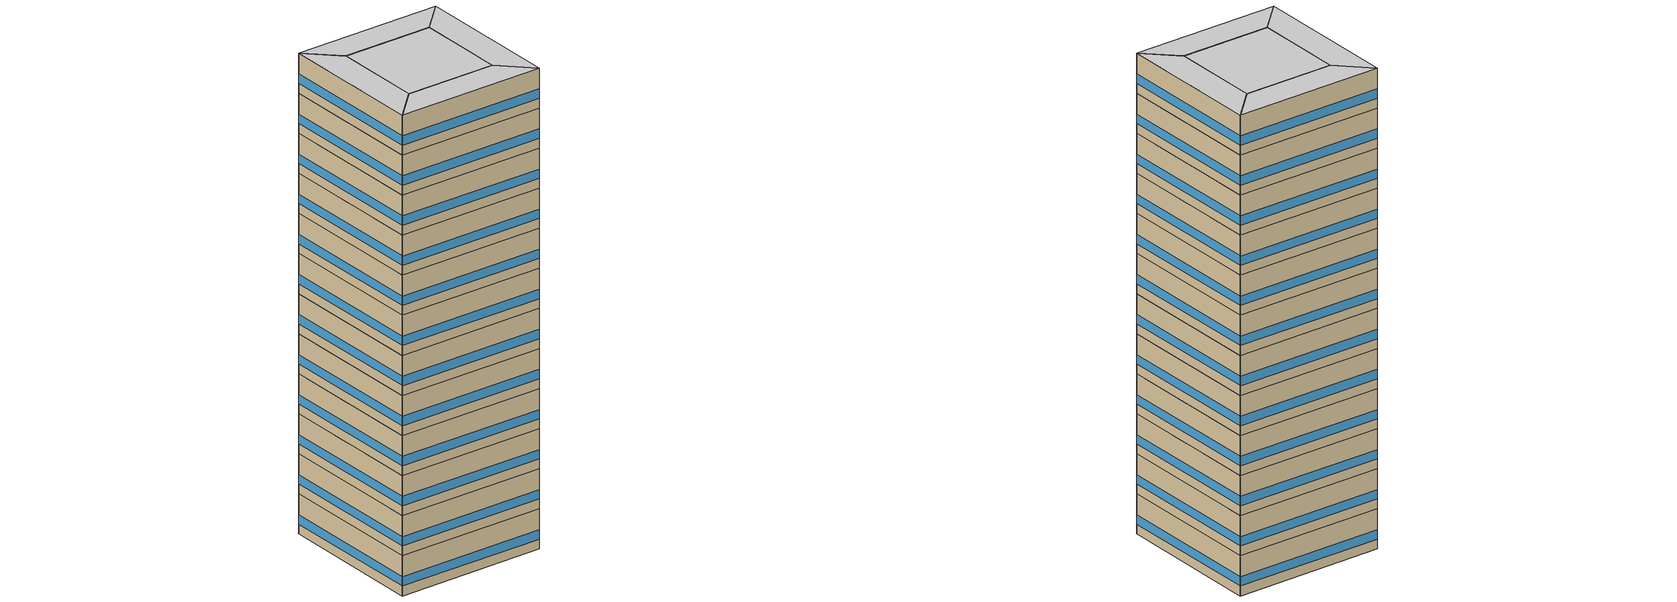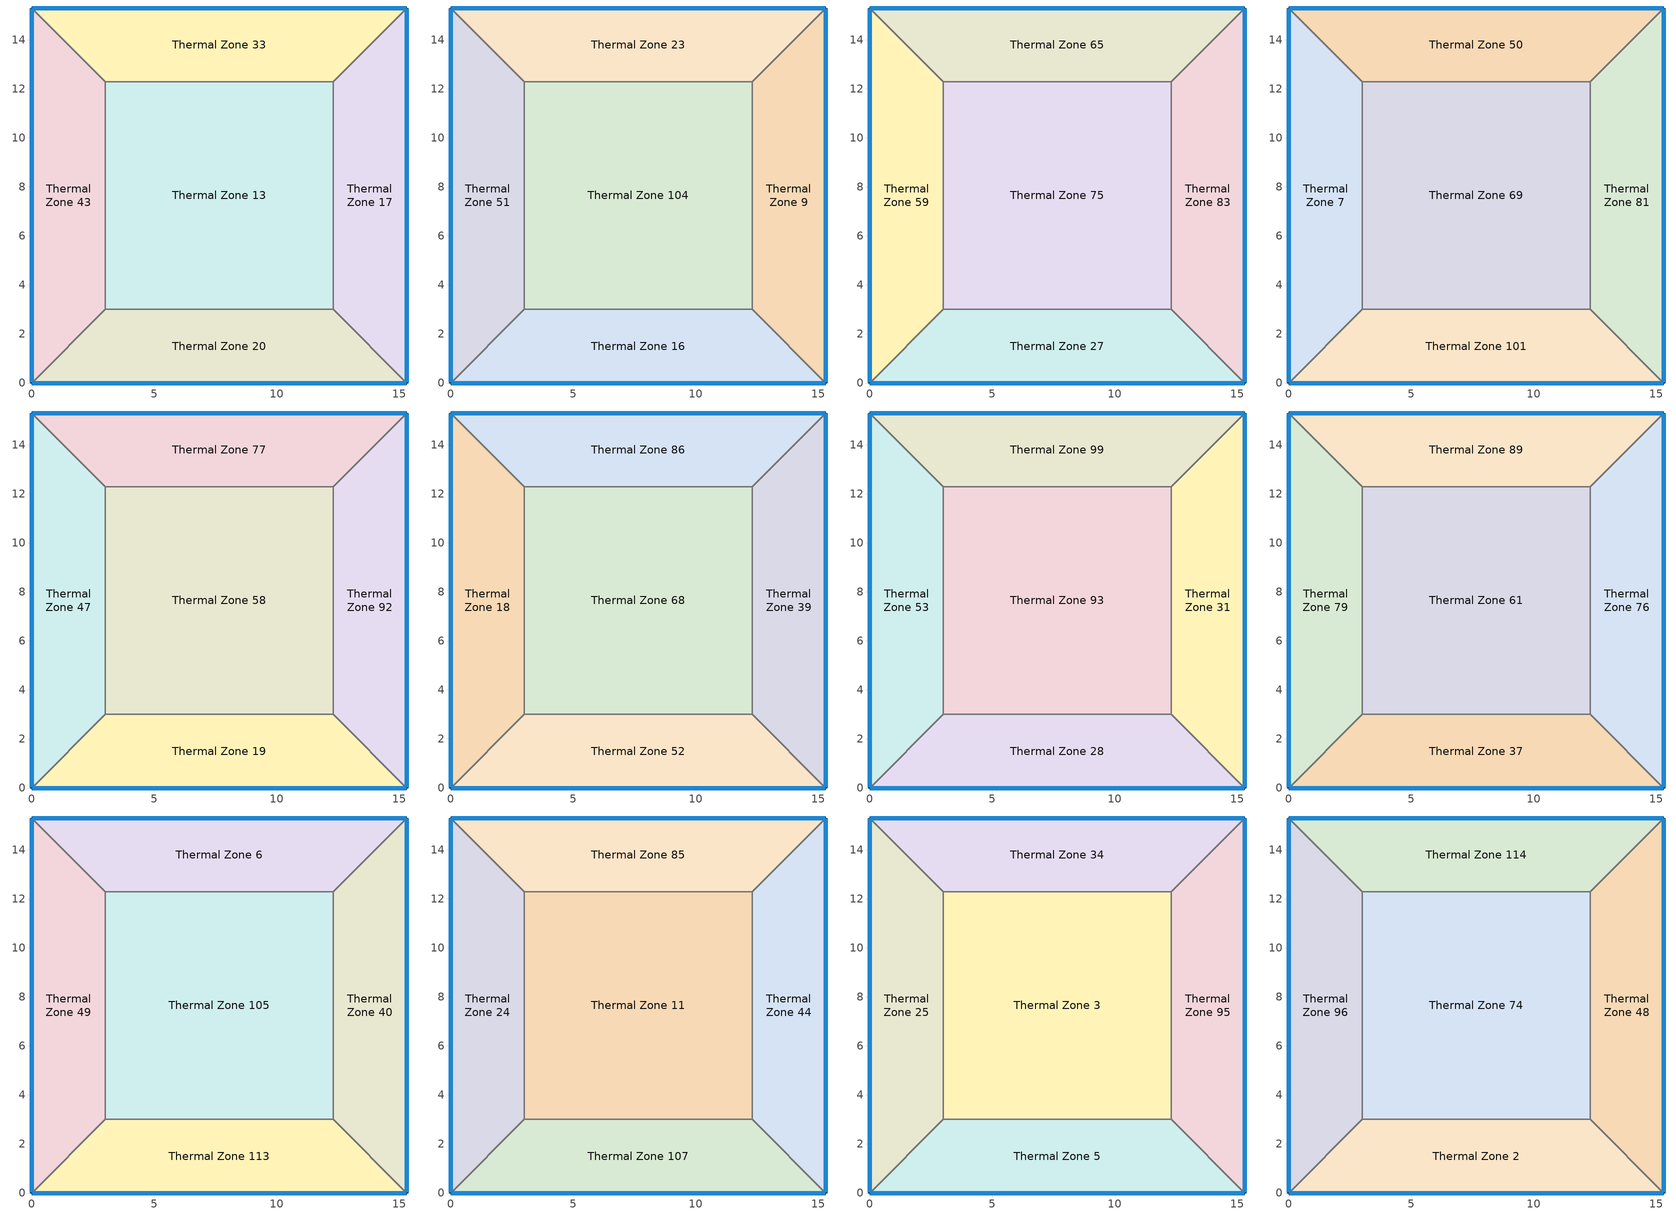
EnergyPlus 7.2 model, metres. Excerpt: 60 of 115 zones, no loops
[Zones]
Thermal Zone 43
 floor ground (000_ExtSlabCarpet_4in_ClimateZone 1-8): 0,0 0,15.3 3,12.3 3,3 z0
 wall outside (ASHRAE_189.1-2009_ExtWall_SteelFrame_ClimateZone 4-8): 0,15.3 0,0 z0:4
 wall to Thermal Zone 33 (000_Interior Wall): 3,12.3 0,15.3 z0:4
 wall to Thermal Zone 20 (000_Interior Wall): 0,0 3,3 z0:4
 wall to Thermal Zone 13 (000_Interior Wall): 3,3 3,12.3 z0:4
 window (ASHRAE_189.1-2009_ExtWindow_ClimateZone 4-5): 0,15.27 0,0.03 z1:1.92
Thermal Zone 17
 floor ground (000_ExtSlabCarpet_4in_ClimateZone 1-8): 15.3,15.3 15.3,0 12.3,3 12.3,12.3 z0
 wall outside (ASHRAE_189.1-2009_ExtWall_SteelFrame_ClimateZone 4-8): 15.3,0 15.3,15.3 z0:4
 wall to Thermal Zone 33 (000_Interior Wall): 15.3,15.3 12.3,12.3 z0:4
 wall to Thermal Zone 20 (000_Interior Wall): 12.3,3 15.3,0 z0:4
 wall to Thermal Zone 13 (000_Interior Wall): 12.3,12.3 12.3,3 z0:4
 window (ASHRAE_189.1-2009_ExtWindow_ClimateZone 4-5): 15.3,0.03 15.3,15.27 z1:1.92
Thermal Zone 33
 floor ground (000_ExtSlabCarpet_4in_ClimateZone 1-8): 0,15.3 15.3,15.3 12.3,12.3 3,12.3 z0
 wall outside (ASHRAE_189.1-2009_ExtWall_SteelFrame_ClimateZone 4-8): 15.3,15.3 0,15.3 z0:4
 wall to Thermal Zone 13 (000_Interior Wall): 3,12.3 12.3,12.3 z0:4
 window (ASHRAE_189.1-2009_ExtWindow_ClimateZone 4-5): 15.27,15.3 0.03,15.3 z1:1.92
Thermal Zone 13
 floor ground (000_ExtSlabCarpet_4in_ClimateZone 1-8): 3,3 3,12.3 12.3,12.3 12.3,3 z0
 wall to Thermal Zone 20 (000_Interior Wall): 3,3 12.3,3 z0:4
Thermal Zone 20
 floor ground (000_ExtSlabCarpet_4in_ClimateZone 1-8): 15.3,0 0,0 3,3 12.3,3 z0
 wall outside (ASHRAE_189.1-2009_ExtWall_SteelFrame_ClimateZone 4-8): 0,0 15.3,0 z0:4
 window (ASHRAE_189.1-2009_ExtWindow_ClimateZone 4-5): 0.03,0 15.27,0 z1:1.92
Thermal Zone 9
 floor to Thermal Zone 17 (000_Interior Floor): 15.3,15.3 15.3,0 12.3,3 12.3,12.3 z4
 wall outside (ASHRAE_189.1-2009_ExtWall_SteelFrame_ClimateZone 4-8): 15.3,0 15.3,15.3 z4:8
 wall to Thermal Zone 23 (000_Interior Wall): 15.3,15.3 12.3,12.3 z4:8
 wall to Thermal Zone 104 (000_Interior Wall): 12.3,12.3 12.3,3 z4:8
 wall to Thermal Zone 16 (000_Interior Wall): 12.3,3 15.3,0 z4:8
 window (ASHRAE_189.1-2009_ExtWindow_ClimateZone 4-5): 15.3,0.03 15.3,15.27 z5:5.92
Thermal Zone 51
 floor to Thermal Zone 43 (000_Interior Floor): 0,0 0,15.3 3,12.3 3,3 z4
 wall outside (ASHRAE_189.1-2009_ExtWall_SteelFrame_ClimateZone 4-8): 0,15.3 0,0 z4:8
 wall to Thermal Zone 16 (000_Interior Wall): 0,0 3,3 z4:8
 wall to Thermal Zone 104 (000_Interior Wall): 3,3 3,12.3 z4:8
 wall to Thermal Zone 23 (000_Interior Wall): 3,12.3 0,15.3 z4:8
 window (ASHRAE_189.1-2009_ExtWindow_ClimateZone 4-5): 0,15.27 0,0.03 z5:5.92
Thermal Zone 23
 floor to Thermal Zone 33 (000_Interior Floor): 0,15.3 15.3,15.3 12.3,12.3 3,12.3 z4
 wall outside (ASHRAE_189.1-2009_ExtWall_SteelFrame_ClimateZone 4-8): 15.3,15.3 0,15.3 z4:8
 wall to Thermal Zone 104 (000_Interior Wall): 3,12.3 12.3,12.3 z4:8
 window (ASHRAE_189.1-2009_ExtWindow_ClimateZone 4-5): 15.27,15.3 0.03,15.3 z5:5.92
Thermal Zone 104
 floor to Thermal Zone 13 (000_Interior Floor): 3,3 3,12.3 12.3,12.3 12.3,3 z4
 wall to Thermal Zone 16 (000_Interior Wall): 3,3 12.3,3 z4:8
Thermal Zone 16
 floor to Thermal Zone 20 (000_Interior Floor): 15.3,0 0,0 3,3 12.3,3 z4
 wall outside (ASHRAE_189.1-2009_ExtWall_SteelFrame_ClimateZone 4-8): 0,0 15.3,0 z4:8
 window (ASHRAE_189.1-2009_ExtWindow_ClimateZone 4-5): 0.03,0 15.27,0 z5:5.92
Thermal Zone 83
 floor to Thermal Zone 9 (000_Interior Floor): 15.3,15.3 15.3,0 12.3,3 12.3,12.3 z8
 wall outside (ASHRAE_189.1-2009_ExtWall_SteelFrame_ClimateZone 4-8): 15.3,0 15.3,15.3 z8:12
 wall to Thermal Zone 27 (000_Interior Wall): 12.3,3 15.3,0 z8:12
 wall to Thermal Zone 65 (000_Interior Wall): 15.3,15.3 12.3,12.3 z8:12
 wall to Thermal Zone 75 (000_Interior Wall): 12.3,12.3 12.3,3 z8:12
 window (ASHRAE_189.1-2009_ExtWindow_ClimateZone 4-5): 15.3,0.03 15.3,15.27 z9:9.92
Thermal Zone 75
 floor to Thermal Zone 104 (000_Interior Floor): 3,3 3,12.3 12.3,12.3 12.3,3 z8
 wall to Thermal Zone 59 (000_Interior Wall): 3,12.3 3,3 z8:12
 wall to Thermal Zone 27 (000_Interior Wall): 3,3 12.3,3 z8:12
 wall to Thermal Zone 65 (000_Interior Wall): 12.3,12.3 3,12.3 z8:12
Thermal Zone 59
 floor to Thermal Zone 51 (000_Interior Floor): 0,0 0,15.3 3,12.3 3,3 z8
 wall outside (ASHRAE_189.1-2009_ExtWall_SteelFrame_ClimateZone 4-8): 0,15.3 0,0 z8:12
 wall to Thermal Zone 65 (000_Interior Wall): 3,12.3 0,15.3 z8:12
 wall to Thermal Zone 27 (000_Interior Wall): 0,0 3,3 z8:12
 window (ASHRAE_189.1-2009_ExtWindow_ClimateZone 4-5): 0,15.27 0,0.03 z9:9.92
Thermal Zone 27
 floor to Thermal Zone 16 (000_Interior Floor): 15.3,0 0,0 3,3 12.3,3 z8
 wall outside (ASHRAE_189.1-2009_ExtWall_SteelFrame_ClimateZone 4-8): 0,0 15.3,0 z8:12
 window (ASHRAE_189.1-2009_ExtWindow_ClimateZone 4-5): 0.03,0 15.27,0 z9:9.92
Thermal Zone 65
 floor to Thermal Zone 23 (000_Interior Floor): 0,15.3 15.3,15.3 12.3,12.3 3,12.3 z8
 wall outside (ASHRAE_189.1-2009_ExtWall_SteelFrame_ClimateZone 4-8): 15.3,15.3 0,15.3 z8:12
 window (ASHRAE_189.1-2009_ExtWindow_ClimateZone 4-5): 15.27,15.3 0.03,15.3 z9:9.92
Thermal Zone 50
 floor to Thermal Zone 65 (000_Interior Floor): 0,15.3 15.3,15.3 12.3,12.3 3,12.3 z12
 wall outside (ASHRAE_189.1-2009_ExtWall_SteelFrame_ClimateZone 4-8): 15.3,15.3 0,15.3 z12:16
 wall to Thermal Zone 81 (000_Interior Wall): 12.3,12.3 15.3,15.3 z12:16
 wall to Thermal Zone 7 (000_Interior Wall): 0,15.3 3,12.3 z12:16
 wall to Thermal Zone 69 (000_Interior Wall): 3,12.3 12.3,12.3 z12:16
 window (ASHRAE_189.1-2009_ExtWindow_ClimateZone 4-5): 15.27,15.3 0.03,15.3 z13:13.92
Thermal Zone 69
 floor to Thermal Zone 75 (000_Interior Floor): 3,3 3,12.3 12.3,12.3 12.3,3 z12
 wall to Thermal Zone 101 (000_Interior Wall): 3,3 12.3,3 z12:16
 wall to Thermal Zone 81 (000_Interior Wall): 12.3,3 12.3,12.3 z12:16
 wall to Thermal Zone 7 (000_Interior Wall): 3,12.3 3,3 z12:16
Thermal Zone 101
 floor to Thermal Zone 27 (000_Interior Floor): 15.3,0 0,0 3,3 12.3,3 z12
 wall outside (ASHRAE_189.1-2009_ExtWall_SteelFrame_ClimateZone 4-8): 0,0 15.3,0 z12:16
 wall to Thermal Zone 7 (000_Interior Wall): 3,3 0,0 z12:16
 wall to Thermal Zone 81 (000_Interior Wall): 15.3,0 12.3,3 z12:16
 window (ASHRAE_189.1-2009_ExtWindow_ClimateZone 4-5): 0.03,0 15.27,0 z13:13.92
Thermal Zone 81
 floor to Thermal Zone 83 (000_Interior Floor): 15.3,15.3 15.3,0 12.3,3 12.3,12.3 z12
 wall outside (ASHRAE_189.1-2009_ExtWall_SteelFrame_ClimateZone 4-8): 15.3,0 15.3,15.3 z12:16
 window (ASHRAE_189.1-2009_ExtWindow_ClimateZone 4-5): 15.3,0.03 15.3,15.27 z13:13.92
Thermal Zone 7
 floor to Thermal Zone 59 (000_Interior Floor): 0,0 0,15.3 3,12.3 3,3 z12
 wall outside (ASHRAE_189.1-2009_ExtWall_SteelFrame_ClimateZone 4-8): 0,15.3 0,0 z12:16
 window (ASHRAE_189.1-2009_ExtWindow_ClimateZone 4-5): 0,15.27 0,0.03 z13:13.92
Thermal Zone 77
 floor to Thermal Zone 50 (000_Interior Floor): 0,15.3 15.3,15.3 12.3,12.3 3,12.3 z16
 wall outside (ASHRAE_189.1-2009_ExtWall_SteelFrame_ClimateZone 4-8): 15.3,15.3 0,15.3 z16:20
 wall to Thermal Zone 92 (000_Interior Wall): 12.3,12.3 15.3,15.3 z16:20
 wall to Thermal Zone 47 (000_Interior Wall): 0,15.3 3,12.3 z16:20
 wall to Thermal Zone 58 (000_Interior Wall): 3,12.3 12.3,12.3 z16:20
 window (ASHRAE_189.1-2009_ExtWindow_ClimateZone 4-5): 15.27,15.3 0.03,15.3 z17:17.92
Thermal Zone 92
 floor to Thermal Zone 81 (000_Interior Floor): 15.3,15.3 15.3,0 12.3,3 12.3,12.3 z16
 wall outside (ASHRAE_189.1-2009_ExtWall_SteelFrame_ClimateZone 4-8): 15.3,0 15.3,15.3 z16:20
 wall to Thermal Zone 19 (000_Interior Wall): 12.3,3 15.3,0 z16:20
 wall to Thermal Zone 58 (000_Interior Wall): 12.3,12.3 12.3,3 z16:20
 window (ASHRAE_189.1-2009_ExtWindow_ClimateZone 4-5): 15.3,0.03 15.3,15.27 z17:17.92
Thermal Zone 19
 floor to Thermal Zone 101 (000_Interior Floor): 15.3,0 0,0 3,3 12.3,3 z16
 wall outside (ASHRAE_189.1-2009_ExtWall_SteelFrame_ClimateZone 4-8): 0,0 15.3,0 z16:20
 wall to Thermal Zone 58 (000_Interior Wall): 12.3,3 3,3 z16:20
 wall to Thermal Zone 47 (000_Interior Wall): 3,3 0,0 z16:20
 window (ASHRAE_189.1-2009_ExtWindow_ClimateZone 4-5): 0.03,0 15.27,0 z17:17.92
Thermal Zone 47
 floor to Thermal Zone 7 (000_Interior Floor): 0,0 0,15.3 3,12.3 3,3 z16
 wall outside (ASHRAE_189.1-2009_ExtWall_SteelFrame_ClimateZone 4-8): 0,15.3 0,0 z16:20
 wall to Thermal Zone 58 (000_Interior Wall): 3,3 3,12.3 z16:20
 window (ASHRAE_189.1-2009_ExtWindow_ClimateZone 4-5): 0,15.27 0,0.03 z17:17.92
Thermal Zone 58
 floor to Thermal Zone 69 (000_Interior Floor): 3,3 3,12.3 12.3,12.3 12.3,3 z16
Thermal Zone 18
 floor to Thermal Zone 47 (000_Interior Floor): 0,0 0,15.3 3,12.3 3,3 z20
 wall outside (ASHRAE_189.1-2009_ExtWall_SteelFrame_ClimateZone 4-8): 0,15.3 0,0 z20:24
 wall to Thermal Zone 52 (000_Interior Wall): 0,0 3,3 z20:24
 wall to Thermal Zone 68 (000_Interior Wall): 3,3 3,12.3 z20:24
 wall to Thermal Zone 86 (000_Interior Wall): 3,12.3 0,15.3 z20:24
 window (ASHRAE_189.1-2009_ExtWindow_ClimateZone 4-5): 0,15.27 0,0.03 z21:21.92
Thermal Zone 39
 floor to Thermal Zone 92 (000_Interior Floor): 15.3,15.3 15.3,0 12.3,3 12.3,12.3 z20
 wall outside (ASHRAE_189.1-2009_ExtWall_SteelFrame_ClimateZone 4-8): 15.3,0 15.3,15.3 z20:24
 wall to Thermal Zone 68 (000_Interior Wall): 12.3,12.3 12.3,3 z20:24
 wall to Thermal Zone 52 (000_Interior Wall): 12.3,3 15.3,0 z20:24
 wall to Thermal Zone 86 (000_Interior Wall): 15.3,15.3 12.3,12.3 z20:24
 window (ASHRAE_189.1-2009_ExtWindow_ClimateZone 4-5): 15.3,0.03 15.3,15.27 z21:21.92
Thermal Zone 52
 floor to Thermal Zone 19 (000_Interior Floor): 15.3,0 0,0 3,3 12.3,3 z20
 wall outside (ASHRAE_189.1-2009_ExtWall_SteelFrame_ClimateZone 4-8): 0,0 15.3,0 z20:24
 wall to Thermal Zone 68 (000_Interior Wall): 12.3,3 3,3 z20:24
 window (ASHRAE_189.1-2009_ExtWindow_ClimateZone 4-5): 0.03,0 15.27,0 z21:21.92
Thermal Zone 68
 floor to Thermal Zone 58 (000_Interior Floor): 3,3 3,12.3 12.3,12.3 12.3,3 z20
 wall to Thermal Zone 86 (000_Interior Wall): 12.3,12.3 3,12.3 z20:24
Thermal Zone 86
 floor to Thermal Zone 77 (000_Interior Floor): 0,15.3 15.3,15.3 12.3,12.3 3,12.3 z20
 wall outside (ASHRAE_189.1-2009_ExtWall_SteelFrame_ClimateZone 4-8): 15.3,15.3 0,15.3 z20:24
 window (ASHRAE_189.1-2009_ExtWindow_ClimateZone 4-5): 15.27,15.3 0.03,15.3 z21:21.92
Thermal Zone 93
 floor to Thermal Zone 68 (000_Interior Floor): 3,3 3,12.3 12.3,12.3 12.3,3 z24
 wall to Thermal Zone 53 (000_Interior Wall): 3,12.3 3,3 z24:28
 wall to Thermal Zone 28 (000_Interior Wall): 3,3 12.3,3 z24:28
 wall to Thermal Zone 99 (000_Interior Wall): 12.3,12.3 3,12.3 z24:28
 wall to Thermal Zone 31 (000_Interior Wall): 12.3,3 12.3,12.3 z24:28
Thermal Zone 28
 floor to Thermal Zone 52 (000_Interior Floor): 15.3,0 0,0 3,3 12.3,3 z24
 wall outside (ASHRAE_189.1-2009_ExtWall_SteelFrame_ClimateZone 4-8): 0,0 15.3,0 z24:28
 wall to Thermal Zone 31 (000_Interior Wall): 15.3,0 12.3,3 z24:28
 wall to Thermal Zone 53 (000_Interior Wall): 3,3 0,0 z24:28
 window (ASHRAE_189.1-2009_ExtWindow_ClimateZone 4-5): 0.03,0 15.27,0 z25:25.92
Thermal Zone 31
 floor to Thermal Zone 39 (000_Interior Floor): 15.3,15.3 15.3,0 12.3,3 12.3,12.3 z24
 wall outside (ASHRAE_189.1-2009_ExtWall_SteelFrame_ClimateZone 4-8): 15.3,0 15.3,15.3 z24:28
 wall to Thermal Zone 99 (000_Interior Wall): 15.3,15.3 12.3,12.3 z24:28
 window (ASHRAE_189.1-2009_ExtWindow_ClimateZone 4-5): 15.3,0.03 15.3,15.27 z25:25.92
Thermal Zone 53
 floor to Thermal Zone 18 (000_Interior Floor): 0,0 0,15.3 3,12.3 3,3 z24
 wall outside (ASHRAE_189.1-2009_ExtWall_SteelFrame_ClimateZone 4-8): 0,15.3 0,0 z24:28
 wall to Thermal Zone 99 (000_Interior Wall): 3,12.3 0,15.3 z24:28
 window (ASHRAE_189.1-2009_ExtWindow_ClimateZone 4-5): 0,15.27 0,0.03 z25:25.92
Thermal Zone 99
 floor to Thermal Zone 86 (000_Interior Floor): 0,15.3 15.3,15.3 12.3,12.3 3,12.3 z24
 wall outside (ASHRAE_189.1-2009_ExtWall_SteelFrame_ClimateZone 4-8): 15.3,15.3 0,15.3 z24:28
 window (ASHRAE_189.1-2009_ExtWindow_ClimateZone 4-5): 15.27,15.3 0.03,15.3 z25:25.92
Thermal Zone 37
 floor to Thermal Zone 28 (000_Interior Floor): 15.3,0 0,0 3,3 12.3,3 z28
 wall outside (ASHRAE_189.1-2009_ExtWall_SteelFrame_ClimateZone 4-8): 0,0 15.3,0 z28:32
 wall to Thermal Zone 61 (000_Interior Wall): 12.3,3 3,3 z28:32
 wall to Thermal Zone 79 (000_Interior Wall): 3,3 0,0 z28:32
 wall to Thermal Zone 76 (000_Interior Wall): 15.3,0 12.3,3 z28:32
 window (ASHRAE_189.1-2009_ExtWindow_ClimateZone 4-5): 0.03,0 15.27,0 z29:29.92
Thermal Zone 61
 floor to Thermal Zone 93 (000_Interior Floor): 3,3 3,12.3 12.3,12.3 12.3,3 z28
 wall to Thermal Zone 76 (000_Interior Wall): 12.3,3 12.3,12.3 z28:32
 wall to Thermal Zone 79 (000_Interior Wall): 3,12.3 3,3 z28:32
 wall to Thermal Zone 89 (000_Interior Wall): 12.3,12.3 3,12.3 z28:32
Thermal Zone 89
 floor to Thermal Zone 99 (000_Interior Floor): 0,15.3 15.3,15.3 12.3,12.3 3,12.3 z28
 wall outside (ASHRAE_189.1-2009_ExtWall_SteelFrame_ClimateZone 4-8): 15.3,15.3 0,15.3 z28:32
 wall to Thermal Zone 76 (000_Interior Wall): 12.3,12.3 15.3,15.3 z28:32
 wall to Thermal Zone 79 (000_Interior Wall): 0,15.3 3,12.3 z28:32
 window (ASHRAE_189.1-2009_ExtWindow_ClimateZone 4-5): 15.27,15.3 0.03,15.3 z29:29.92
Thermal Zone 79
 floor to Thermal Zone 53 (000_Interior Floor): 0,0 0,15.3 3,12.3 3,3 z28
 wall outside (ASHRAE_189.1-2009_ExtWall_SteelFrame_ClimateZone 4-8): 0,15.3 0,0 z28:32
 window (ASHRAE_189.1-2009_ExtWindow_ClimateZone 4-5): 0,15.27 0,0.03 z29:29.92
Thermal Zone 76
 floor to Thermal Zone 31 (000_Interior Floor): 15.3,15.3 15.3,0 12.3,3 12.3,12.3 z28
 wall outside (ASHRAE_189.1-2009_ExtWall_SteelFrame_ClimateZone 4-8): 15.3,0 15.3,15.3 z28:32
 window (ASHRAE_189.1-2009_ExtWindow_ClimateZone 4-5): 15.3,0.03 15.3,15.27 z29:29.92
Thermal Zone 49
 floor to Thermal Zone 79 (000_Interior Floor): 0,0 0,15.3 3,12.3 3,3 z32
 wall outside (ASHRAE_189.1-2009_ExtWall_SteelFrame_ClimateZone 4-8): 0,15.3 0,0 z32:36
 wall to Thermal Zone 105 (000_Interior Wall): 3,3 3,12.3 z32:36
 wall to Thermal Zone 6 (000_Interior Wall): 3,12.3 0,15.3 z32:36
 wall to Thermal Zone 113 (000_Interior Wall): 0,0 3,3 z32:36
 window (ASHRAE_189.1-2009_ExtWindow_ClimateZone 4-5): 0,15.27 0,0.03 z33:33.92
Thermal Zone 6
 floor to Thermal Zone 89 (000_Interior Floor): 0,15.3 15.3,15.3 12.3,12.3 3,12.3 z32
 wall outside (ASHRAE_189.1-2009_ExtWall_SteelFrame_ClimateZone 4-8): 15.3,15.3 0,15.3 z32:36
 wall to Thermal Zone 105 (000_Interior Wall): 3,12.3 12.3,12.3 z32:36
 wall to Thermal Zone 40 (000_Interior Wall): 12.3,12.3 15.3,15.3 z32:36
 window (ASHRAE_189.1-2009_ExtWindow_ClimateZone 4-5): 15.27,15.3 0.03,15.3 z33:33.92
Thermal Zone 113
 floor to Thermal Zone 37 (000_Interior Floor): 15.3,0 0,0 3,3 12.3,3 z32
 wall outside (ASHRAE_189.1-2009_ExtWall_SteelFrame_ClimateZone 4-8): 0,0 15.3,0 z32:36
 wall to Thermal Zone 105 (000_Interior Wall): 12.3,3 3,3 z32:36
 wall to Thermal Zone 40 (000_Interior Wall): 15.3,0 12.3,3 z32:36
 window (ASHRAE_189.1-2009_ExtWindow_ClimateZone 4-5): 0.03,0 15.27,0 z33:33.92
Thermal Zone 105
 floor to Thermal Zone 61 (000_Interior Floor): 3,3 3,12.3 12.3,12.3 12.3,3 z32
 wall to Thermal Zone 40 (000_Interior Wall): 12.3,3 12.3,12.3 z32:36
Thermal Zone 40
 floor to Thermal Zone 76 (000_Interior Floor): 15.3,15.3 15.3,0 12.3,3 12.3,12.3 z32
 wall outside (ASHRAE_189.1-2009_ExtWall_SteelFrame_ClimateZone 4-8): 15.3,0 15.3,15.3 z32:36
 window (ASHRAE_189.1-2009_ExtWindow_ClimateZone 4-5): 15.3,0.03 15.3,15.27 z33:33.92
Thermal Zone 11
 floor to Thermal Zone 105 (000_Interior Floor): 3,3 3,12.3 12.3,12.3 12.3,3 z36
 wall to Thermal Zone 44 (000_Interior Wall): 12.3,3 12.3,12.3 z36:40
 wall to Thermal Zone 85 (000_Interior Wall): 12.3,12.3 3,12.3 z36:40
 wall to Thermal Zone 24 (000_Interior Wall): 3,12.3 3,3 z36:40
 wall to Thermal Zone 107 (000_Interior Wall): 3,3 12.3,3 z36:40
Thermal Zone 24
 floor to Thermal Zone 49 (000_Interior Floor): 0,0 0,15.3 3,12.3 3,3 z36
 wall outside (ASHRAE_189.1-2009_ExtWall_SteelFrame_ClimateZone 4-8): 0,15.3 0,0 z36:40
 wall to Thermal Zone 107 (000_Interior Wall): 0,0 3,3 z36:40
 wall to Thermal Zone 85 (000_Interior Wall): 3,12.3 0,15.3 z36:40
 window (ASHRAE_189.1-2009_ExtWindow_ClimateZone 4-5): 0,15.27 0,0.03 z37:37.92
Thermal Zone 85
 floor to Thermal Zone 6 (000_Interior Floor): 0,15.3 15.3,15.3 12.3,12.3 3,12.3 z36
 wall outside (ASHRAE_189.1-2009_ExtWall_SteelFrame_ClimateZone 4-8): 15.3,15.3 0,15.3 z36:40
 wall to Thermal Zone 44 (000_Interior Wall): 12.3,12.3 15.3,15.3 z36:40
 window (ASHRAE_189.1-2009_ExtWindow_ClimateZone 4-5): 15.27,15.3 0.03,15.3 z37:37.92
Thermal Zone 107
 floor to Thermal Zone 113 (000_Interior Floor): 15.3,0 0,0 3,3 12.3,3 z36
 wall outside (ASHRAE_189.1-2009_ExtWall_SteelFrame_ClimateZone 4-8): 0,0 15.3,0 z36:40
 wall to Thermal Zone 44 (000_Interior Wall): 15.3,0 12.3,3 z36:40
 window (ASHRAE_189.1-2009_ExtWindow_ClimateZone 4-5): 0.03,0 15.27,0 z37:37.92
Thermal Zone 44
 floor to Thermal Zone 40 (000_Interior Floor): 15.3,15.3 15.3,0 12.3,3 12.3,12.3 z36
 wall outside (ASHRAE_189.1-2009_ExtWall_SteelFrame_ClimateZone 4-8): 15.3,0 15.3,15.3 z36:40
 window (ASHRAE_189.1-2009_ExtWindow_ClimateZone 4-5): 15.3,0.03 15.3,15.27 z37:37.92
Thermal Zone 95
 floor to Thermal Zone 44 (000_Interior Floor): 15.3,15.3 15.3,0 12.3,3 12.3,12.3 z40
 wall outside (ASHRAE_189.1-2009_ExtWall_SteelFrame_ClimateZone 4-8): 15.3,0 15.3,15.3 z40:44
 wall to Thermal Zone 34 (000_Interior Wall): 15.3,15.3 12.3,12.3 z40:44
 wall to Thermal Zone 3 (000_Interior Wall): 12.3,12.3 12.3,3 z40:44
 wall to Thermal Zone 5 (000_Interior Wall): 12.3,3 15.3,0 z40:44
 window (ASHRAE_189.1-2009_ExtWindow_ClimateZone 4-5): 15.3,0.03 15.3,15.27 z41:41.92
Thermal Zone 34
 floor to Thermal Zone 85 (000_Interior Floor): 0,15.3 15.3,15.3 12.3,12.3 3,12.3 z40
 wall outside (ASHRAE_189.1-2009_ExtWall_SteelFrame_ClimateZone 4-8): 15.3,15.3 0,15.3 z40:44
 wall to Thermal Zone 3 (000_Interior Wall): 3,12.3 12.3,12.3 z40:44
 wall to Thermal Zone 25 (000_Interior Wall): 0,15.3 3,12.3 z40:44
 window (ASHRAE_189.1-2009_ExtWindow_ClimateZone 4-5): 15.27,15.3 0.03,15.3 z41:41.92
Thermal Zone 3
 floor to Thermal Zone 11 (000_Interior Floor): 3,3 3,12.3 12.3,12.3 12.3,3 z40
 wall to Thermal Zone 5 (000_Interior Wall): 3,3 12.3,3 z40:44
 wall to Thermal Zone 25 (000_Interior Wall): 3,12.3 3,3 z40:44
Thermal Zone 5
 floor to Thermal Zone 107 (000_Interior Floor): 15.3,0 0,0 3,3 12.3,3 z40
 wall outside (ASHRAE_189.1-2009_ExtWall_SteelFrame_ClimateZone 4-8): 0,0 15.3,0 z40:44
 wall to Thermal Zone 25 (000_Interior Wall): 3,3 0,0 z40:44
 window (ASHRAE_189.1-2009_ExtWindow_ClimateZone 4-5): 0.03,0 15.27,0 z41:41.92
Thermal Zone 25
 floor to Thermal Zone 24 (000_Interior Floor): 0,0 0,15.3 3,12.3 3,3 z40
 wall outside (ASHRAE_189.1-2009_ExtWall_SteelFrame_ClimateZone 4-8): 0,15.3 0,0 z40:44
 window (ASHRAE_189.1-2009_ExtWindow_ClimateZone 4-5): 0,15.27 0,0.03 z41:41.92
Thermal Zone 48
 floor to Thermal Zone 95 (000_Interior Floor): 15.3,15.3 15.3,0 12.3,3 12.3,12.3 z44
 wall outside (ASHRAE_189.1-2009_ExtWall_SteelFrame_ClimateZone 4-8): 15.3,0 15.3,15.3 z44:48
 wall to Thermal Zone 74 (000_Interior Wall): 12.3,12.3 12.3,3 z44:48
 wall to Thermal Zone 2 (000_Interior Wall): 12.3,3 15.3,0 z44:48
 wall to Thermal Zone 114 (000_Interior Wall): 15.3,15.3 12.3,12.3 z44:48
 window (ASHRAE_189.1-2009_ExtWindow_ClimateZone 4-5): 15.3,0.03 15.3,15.27 z45:45.92
 ceiling to Thermal Zone 10 (000_Interior Ceiling): 12.3,12.3 12.3,3 15.3,0 15.3,15.3 z48
Thermal Zone 96
 floor to Thermal Zone 25 (000_Interior Floor): 0,0 0,15.3 3,12.3 3,3 z44
 wall outside (ASHRAE_189.1-2009_ExtWall_SteelFrame_ClimateZone 4-8): 0,15.3 0,0 z44:48
 wall to Thermal Zone 74 (000_Interior Wall): 3,3 3,12.3 z44:48
 wall to Thermal Zone 2 (000_Interior Wall): 0,0 3,3 z44:48
 wall to Thermal Zone 114 (000_Interior Wall): 3,12.3 0,15.3 z44:48
 window (ASHRAE_189.1-2009_ExtWindow_ClimateZone 4-5): 0,15.27 0,0.03 z45:45.92
 ceiling to Thermal Zone 46 (000_Interior Ceiling): 3,3 3,12.3 0,15.3 0,0 z48
Thermal Zone 2
 floor to Thermal Zone 5 (000_Interior Floor): 15.3,0 0,0 3,3 12.3,3 z44
 wall outside (ASHRAE_189.1-2009_ExtWall_SteelFrame_ClimateZone 4-8): 0,0 15.3,0 z44:48
 wall to Thermal Zone 74 (000_Interior Wall): 12.3,3 3,3 z44:48
 window (ASHRAE_189.1-2009_ExtWindow_ClimateZone 4-5): 0.03,0 15.27,0 z45:45.92
 ceiling to Thermal Zone 66 (000_Interior Ceiling): 12.3,3 3,3 0,0 15.3,0 z48
Thermal Zone 114
 floor to Thermal Zone 34 (000_Interior Floor): 0,15.3 15.3,15.3 12.3,12.3 3,12.3 z44
 wall outside (ASHRAE_189.1-2009_ExtWall_SteelFrame_ClimateZone 4-8): 15.3,15.3 0,15.3 z44:48
 wall to Thermal Zone 74 (000_Interior Wall): 3,12.3 12.3,12.3 z44:48
 window (ASHRAE_189.1-2009_ExtWindow_ClimateZone 4-5): 15.27,15.3 0.03,15.3 z45:45.92
 ceiling to Thermal Zone 29 (000_Interior Ceiling): 3,12.3 12.3,12.3 15.3,15.3 0,15.3 z48
Thermal Zone 74
 floor to Thermal Zone 3 (000_Interior Floor): 3,3 3,12.3 12.3,12.3 12.3,3 z44
 ceiling to Thermal Zone 26 (000_Interior Ceiling): 12.3,3 12.3,12.3 3,12.3 3,3 z48
[Site:Location]
Chicago Ohare Intl Ap_IL_USA Design_Conditions: Latitude {deg}=41.98; Longitude {deg}=-87.92; Time Zone {hr}=-6; Elevation {m}=201
[SizingPeriod:DesignDay] Day of Month=21; Dry-Bulb Temperature Range Modifier Type=DefaultMultipliers; Barometric Pressure {Pa}=98934; Rain Indicator=No; Snow Indicator=No; Daylight Saving Time Indicator=No
Name | Month | Day Type | Maximum Dry-Bulb Temperature {C} | Daily Dry-Bulb Temperature Range {deltaC} | Humidity Condition Type | Wetbulb or DewPoint at Maximum Dry-Bulb {C} | Wind Speed {m/s} | Wind Direction {deg} | Solar Model Indicator | ASHRAE Clear Sky Optical Depth for Beam Irradiance (taub) | ASHRAE Clear Sky Optical Depth for Diffuse Irradiance (taud) | Sky Clearness | Enthalpy at Maximum Dry-Bulb {J/kg}
Chicago Ohare Intl Ap Ann Clg 1% Condns WB=>MDB | 7 | SummerDesignDay | 29.6 | 10.5 | Wetbulb | 24.5 | 5.2 | 230 | ASHRAETau | 0.455 | 2.05
Chicago Ohare Intl Ap Ann Clg 2% Condns WB=>MDB | 7 | SummerDesignDay | 28.1 | 10.5 | Wetbulb | 23.5 | 5.2 | 230 | ASHRAETau | 0.455 | 2.05
Chicago Ohare Intl Ap Ann Clg .4% Condns DP=>MDB | 7 | SummerDesignDay | 28.9 | 10.5 | Dewpoint | 23.8 | 5.2 | 230 | ASHRAETau | 0.455 | 2.05
Chicago Ohare Intl Ap Ann Hum_n 99.6% Condns DP=>MCDB | 1 | WinterDesignDay | -19.2 | 0 | Dewpoint | -25.7 | 4.9 | 270 | ASHRAEClearSky |  |  | 0
Chicago Ohare Intl Ap Ann Htg Wind 99.6% Condns WS=>MCDB | 1 | WinterDesignDay | -3.5 | 0 | Wetbulb | -3.5 | 12.4 | 270 | ASHRAEClearSky |  |  | 0
Chicago Ohare Intl Ap Ann Clg 1% Condns DB=>MWB | 7 | SummerDesignDay | 31.6 | 10.5 | Wetbulb | 23 | 5.2 | 230 | ASHRAETau | 0.455 | 2.05
Chicago Ohare Intl Ap Ann Hum_n 99% Condns DP=>MCDB | 1 | WinterDesignDay | -15.7 | 0 | Dewpoint | -22.1 | 4.9 | 270 | ASHRAEClearSky |  |  | 0
Chicago Ohare Intl Ap Ann Clg 2% Condns Enth=>MDB | 7 | SummerDesignDay | 28.2 | 10.5 | Enthalpy |  | 5.2 | 230 | ASHRAETau | 0.455 | 2.05 |  | 70900
Chicago Ohare Intl Ap Ann Clg 1% Condns DP=>MDB | 7 | SummerDesignDay | 27.7 | 10.5 | Dewpoint | 22.9 | 5.2 | 230 | ASHRAETau | 0.455 | 2.05
Chicago Ohare Intl Ap Ann Clg 1% Condns Enth=>MDB | 7 | SummerDesignDay | 29.6 | 10.5 | Enthalpy |  | 5.2 | 230 | ASHRAETau | 0.455 | 2.05 |  | 75100
Chicago Ohare Intl Ap Ann Clg 2% Condns DP=>MDB | 7 | SummerDesignDay | 26.5 | 10.5 | Dewpoint | 21.9 | 5.2 | 230 | ASHRAETau | 0.455 | 2.05
Chicago Ohare Intl Ap Ann Clg .4% Condns DB=>MWB | 7 | SummerDesignDay | 33.3 | 10.5 | Wetbulb | 23.7 | 5.2 | 230 | ASHRAETau | 0.455 | 2.05
Chicago Ohare Intl Ap Ann Clg 2% Condns DB=>MWB | 7 | SummerDesignDay | 30.1 | 10.5 | Wetbulb | 22.1 | 5.2 | 230 | ASHRAETau | 0.455 | 2.05
Chicago Ohare Intl Ap Ann Clg .4% Condns WB=>MDB | 7 | SummerDesignDay | 31.2 | 10.5 | Wetbulb | 25.5 | 5.2 | 230 | ASHRAETau | 0.455 | 2.05
Chicago Ohare Intl Ap Ann Htg 99.6% Condns DB | 1 | WinterDesignDay | -20 | 0 | Wetbulb | -20 | 4.9 | 270 | ASHRAEClearSky |  |  | 0
Chicago Ohare Intl Ap Ann Htg 99% Condns DB | 1 | WinterDesignDay | -16.6 | 0 | Wetbulb | -16.6 | 4.9 | 270 | ASHRAEClearSky |  |  | 0
Chicago Ohare Intl Ap Ann Htg Wind 99% Condns WS=>MCDB | 1 | WinterDesignDay | -3.2 | 0 | Wetbulb | -3.2 | 11.4 | 270 | ASHRAEClearSky |  |  | 0
Chicago Ohare Intl Ap Ann Clg .4% Condns Enth=>MDB | 7 | SummerDesignDay | 31.4 | 10.5 | Enthalpy |  | 5.2 | 230 | ASHRAETau | 0.455 | 2.05 |  | 79200
[Building]
Building 1
[Material] Thermal Absorptance=0.9
Name | Roughness | Thickness {m} | Conductivity {W/m-K} | Density {kg/m3} | Specific Heat {J/kg-K} | Solar Absorptance | Visible Absorptance
000_M11 100mm lightweight concrete | MediumRough | 0.1016 | 0.53 | 1280 | 840 | 0.7 | 0.7
000_G01a 19mm gypsum board | MediumSmooth | 0.019 | 0.16 | 800 | 1090 | 0.7 | 0.7
Wall Insulation [39] | MediumRough | 0.1184 | 0.045 | 265 | 836.8 | 0.7 | 0.7
000_F16 Acoustic tile | MediumSmooth | 0.0191 | 0.06 | 368 | 590 | 0.7 | 0.7
1/2IN Gypsum | Smooth | 0.0127 | 0.16 | 784.9 | 830 | 0.92 | 0.92
MAT-CC05 4 HW CONCRETE | Rough | 0.1016 | 1.311 | 2240 | 836.8 | 0.7 | 0.7
[Material:AirGap]
Name | Thermal Resistance {m2-K/W}
000_F04 Wall air space resistance | 0.15
000_F05 Ceiling air space resistance | 0.18
[Material:NoMass] Thermal Absorptance=0.9; Solar Absorptance=0.7
Name | Roughness | Thermal Resistance {m2-K/W} | Visible Absorptance
CP02 CARPET PAD | VeryRough | 0.2165 | 0.8
MAT-SHEATH | Rough | 0.3626 | 0.7
[WindowMaterial:Glazing]
Theoretical Glass [207]: Optical Data Type=SpectralAverage; Thickness {m}=0.003; Solar Transmittance at Normal Incidence=0.3311; Front Side Solar Reflectance at Normal Incidence=0.6189; Back Side Solar Reflectance at Normal Incidence=0.6189; Visible Transmittance at Normal Incidence=0.44; Front Side Visible Reflectance at Normal Incidence=0.51; Back Side Visible Reflectance at Normal Incidence=0.51; Infrared Transmittance at Normal Incidence=0; Front Side Infrared Hemispherical Emissivity=0.9; Back Side Infrared Hemispherical Emissivity=0.9; Conductivity {W/m-K}=0.0133; Dirt Correction Factor for Solar and Visible Transmittance=1; Solar Diffusing=No
[Construction]
000_Interior Floor: 000_F16 Acoustic tile, 000_F05 Ceiling air space resistance, 000_M11 100mm lightweight concrete
ASHRAE_189.1-2009_ExtWindow_ClimateZone 4-5: Theoretical Glass [207]
000_Interior Ceiling: 000_M11 100mm lightweight concrete, 000_F05 Ceiling air space resistance, 000_F16 Acoustic tile
000_Interior Wall: 000_G01a 19mm gypsum board, 000_F04 Wall air space resistance, 000_G01a 19mm gypsum board
ASHRAE_189.1-2009_ExtWall_SteelFrame_ClimateZone 4-8: MAT-SHEATH, Wall Insulation [39], 1/2IN Gypsum
000_ExtSlabCarpet_4in_ClimateZone 1-8: MAT-CC05 4 HW CONCRETE, CP02 CARPET PAD
[AvailabilityManager:Scheduled]
Name | Schedule
AvailabilityManager:Scheduled {57b11ee1-99ae-4c0c-b591-8d205dddd520} | Schedule:Compact {a37c3071-60b9-4b65-924a-f45473c7122c}
AvailabilityManager:Scheduled {9b3cd6fc-c6ac-42a6-ace3-a5bbc5c2202f} | Schedule:Compact {634976bc-8890-4b19-850f-40496fd59562}
[Zone]
Thermal Zone 43; Thermal Zone 49; Thermal Zone 37; Thermal Zone 83; Thermal Zone 95; Thermal Zone 9; Thermal Zone 17; Thermal Zone 50; Thermal Zone 18; Thermal Zone 6; Thermal Zone 39; Thermal Zone 33; Thermal Zone 13; Thermal Zone 75; Thermal Zone 77; Thermal Zone 92; Thermal Zone 69; Thermal Zone 59; Thermal Zone 93; Thermal Zone 51; Thermal Zone 19; Thermal Zone 28; Thermal Zone 101; Thermal Zone 23; Thermal Zone 48; Thermal Zone 52; Thermal Zone 113; Thermal Zone 31; Thermal Zone 34; Thermal Zone 53; Thermal Zone 105; Thermal Zone 81; Thermal Zone 7; Thermal Zone 3; Thermal Zone 5; Thermal Zone 61; Thermal Zone 11; Thermal Zone 68; Thermal Zone 96; Thermal Zone 40; Thermal Zone 24; Thermal Zone 25; Thermal Zone 85; Thermal Zone 2; Thermal Zone 27; Thermal Zone 86; Thermal Zone 89; Thermal Zone 104; Thermal Zone 107; Thermal Zone 99; Thermal Zone 65; Thermal Zone 114; Thermal Zone 47; Thermal Zone 20; Thermal Zone 74; Thermal Zone 58; Thermal Zone 16; Thermal Zone 79; Thermal Zone 44; Thermal Zone 76
[Schedule:Compact]
Schedule:Compact {a37c3071-60b9-4b65-924a-f45473c7122c}; Schedule:Compact {634976bc-8890-4b19-850f-40496fd59562}: Through: 12/31, For: AllDays, Until: 24:00, 1
